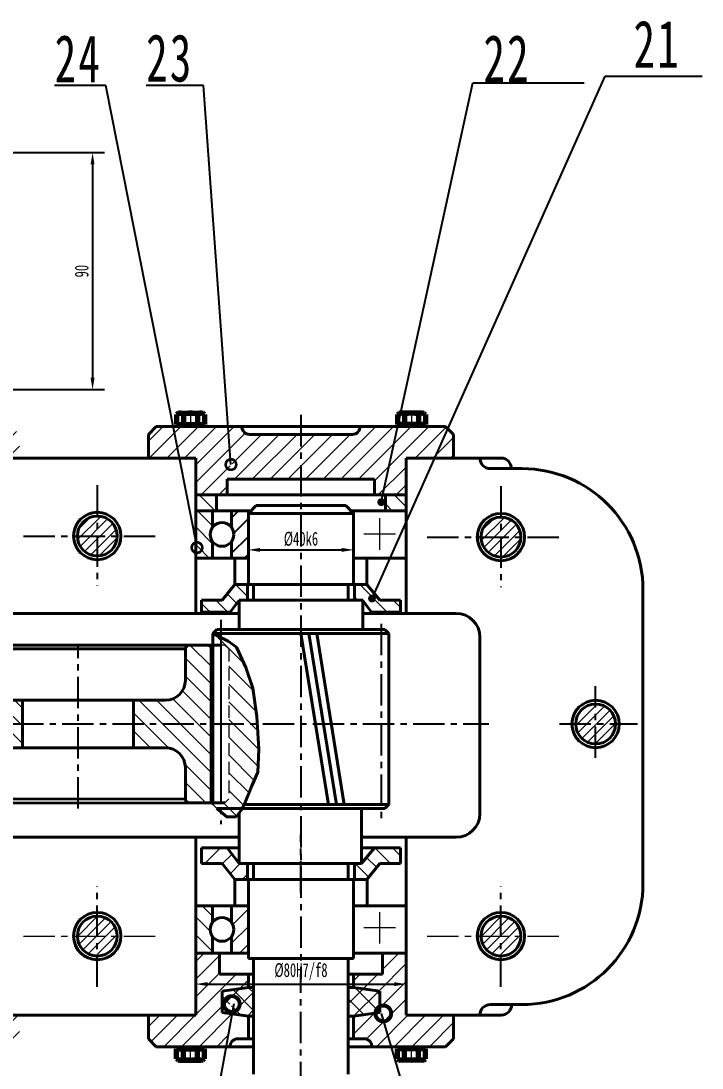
# Model space of a CAD drawing. Header units: millimetres. Extents: x -655 to 1299, y -1331 to -491.
# Drawn here: x 455.2 to 627.8, y -1184.3 to -919.2 of the extents above; entities that cross this region are included whole.
import ezdxf

# ---------------------------------------------------------------- set-up
doc = ezdxf.new("R2010")
doc.units = ezdxf.units.MM
doc.header["$LTSCALE"] = 0.125
doc.header["$PDSIZE"] = -5
for name, pattern in [('CENTER', [50.8, 31.75, -6.35, 6.35, -6.35]), ('CENTERX2', [101.599999, 63.5, -12.7, 12.7, -12.7]), ('DASHEDX2', [38.099999, 25.4, -12.7])]:
    doc.linetypes.add(name, pattern=pattern)
doc.layers.get('0').update_dxf_attribs({"lineweight": 18})
doc.layers.get('Defpoints').update_dxf_attribs({"lineweight": 18})
for name, color, linetype, lineweight in [('10', 7, 'Continuous', 18), ('剖面线层', 4, 'Continuous', 18), ('尺寸线层', 3, 'Continuous', 18), ('粗实线', 7, 'Continuous', 40), ('粗实线层', 7, 'Continuous', 40), ('细实线', 4, 'Continuous', 5), ('细实线层', 7, 'Continuous', 18)]:
    doc.layers.add(name, color=color, linetype=linetype, lineweight=lineweight)
doc.layers.add('标注线', color=3, linetype='Continuous')
doc.layers.add('点划线', color=3, linetype='CENTERX2')
doc.styles.add('标准', font='SimSun.ttf', dxfattribs={"width": 0.667})
doc.dimstyles.new('ISO-25', dxfattribs={"dimtxt": 3.5, "dimasz": 4, "dimexe": 1.25, "dimexo": 0, "dimtad": 1, "dimtoh": 1, "dimdsep": 46, "dimtxsty": '标准', "dimcen": 2.5, "dimdle": 8, "dimadec": 0, "dimazin": 0, "dimtfac": 1, "dimtmove": 0, "dimatfit": 3, "dimfxl": 1, "dimarcsym": 0})

# ---------------------------------------------------------------- blocks, each defined once
blk = doc.blocks.new('*X5')
at = {"layer": '标注线'}
h = blk.add_hatch(color=0, dxfattribs=at)
edge = h.paths.add_edge_path(flags=0)
edge.add_arc((318.82, -779.29), 0.5, 0, 360)
at = {"layer": '标注线', "color": 0}
for p, q in [((318.82, -779.29), (348.35, -713.15)), ((348.35, -713.15), (350.64, -713.15)), ((350.64, -713.15), (360.64, -713.15)), ((360.64, -713.15), (360.64, -713.15))]:
    blk.add_line(p, q, dxfattribs=at)
blk = doc.blocks.new('*X6')
at = {"layer": '标注线'}
h = blk.add_hatch(color=0, dxfattribs=at)
edge = h.paths.add_edge_path(flags=0)
edge.add_arc((315.91, -766.21), 0.5, 0, 360)
at = {"layer": '标注线', "color": 0}
for p, q in [((315.91, -766.21), (327.52, -713.15)), ((327.52, -713.15), (329.88, -713.15)), ((329.88, -713.15), (341.6, -713.15)), ((341.6, -713.15), (341.6, -713.15))]:
    blk.add_line(p, q, dxfattribs=at)
blk = doc.blocks.new('_DotSmall')
at = {"layer": '标注线', "color": 0, "const_width": 0.5}
blk.add_lwpolyline([(-0.0625, 0, 1), (0.0625, 0, 1)], format="xyb", close=True, dxfattribs=at)
blk = doc.blocks.new('*D10')
at = {"layer": '10', "color": 7, "linetype": 'Continuous', "lineweight": -2, "transparency": 16777216}
for p, q in [((512.84, -1053.15), (512.84, -1050.15)), ((539.51, -1053.15), (539.51, -1050.15)), ((515.84, -1053.15), (536.51, -1053.15))]:
    blk.add_line(p, q, dxfattribs=at)
at = {"layer": '10', "color": 7, "lineweight": -3, "transparency": 16777216}
for points in [[(515.84, -1052.65), (515.84, -1053.65), (512.84, -1053.15)], [(536.51, -1052.65), (536.51, -1053.65), (539.51, -1053.15)]]:
    blk.add_solid(points, dxfattribs=at)
at = {"layer": 'Defpoints', "color": 0, "lineweight": -3, "transparency": 16777216}
for p in [(512.84, -1053.15), (539.51, -1053.15), (539.51, -1053.15)]:
    blk.add_point(p, dxfattribs=at)
at = {"layer": '10', "color": 7, "lineweight": -3, "transparency": 16777216, "insert": (526.18, -1050.4), "char_height": 3.5, "attachment_point": 5, "style": '标准'}
blk.add_mtext('\\A1;%%C40k6', dxfattribs=at)
blk = doc.blocks.new('*D13')
at = {"layer": '10', "color": 7, "linetype": 'Continuous', "lineweight": -2, "transparency": 16777216}
for p, q in [((499.51, -1163.07), (499.51, -1166.08)), ((502.51, -1163.08), (549.84, -1163.09)), ((552.84, -1163.08), (552.84, -1166.09))]:
    blk.add_line(p, q, dxfattribs=at)
at = {"layer": '10', "color": 7, "lineweight": -3, "transparency": 16777216}
for points in [[(502.51, -1162.58), (502.51, -1163.58), (499.51, -1163.08)], [(549.84, -1162.59), (549.84, -1163.59), (552.84, -1163.09)]]:
    blk.add_solid(points, dxfattribs=at)
at = {"layer": 'Defpoints', "color": 0, "lineweight": -3, "transparency": 16777216}
for p in [(499.51, -1163.07), (552.84, -1163.08), (552.84, -1163.09)]:
    blk.add_point(p, dxfattribs=at)
at = {"layer": '10', "color": 7, "lineweight": -3, "transparency": 16777216, "insert": (526.18, -1159.95), "char_height": 3.5, "attachment_point": 5, "rotation": 359.9892, "style": '标准'}
blk.add_mtext('\\A1;%%C80H7/f8', dxfattribs=at)
blk = doc.blocks.new('*D19')
at = {"layer": 'Defpoints', "color": 0, "lineweight": -3, "transparency": 16777216}
for p in [(422.84, -952.57), (422.84, -1012.57), (473.37, -1012.57)]:
    blk.add_point(p, dxfattribs=at)
at = {"layer": '粗实线', "color": 7, "linetype": 'Continuous', "lineweight": -2, "transparency": 16777216}
for p, q in [((422.84, -952.57), (476.37, -952.57)), ((473.37, -955.57), (473.37, -1009.57)), ((422.84, -1012.57), (476.37, -1012.57))]:
    blk.add_line(p, q, dxfattribs=at)
at = {"layer": '粗实线', "color": 7, "lineweight": -3, "transparency": 16777216}
for points in [[(472.87, -955.57), (473.87, -955.57), (473.37, -952.57)], [(472.87, -1009.57), (473.87, -1009.57), (473.37, -1012.57)]]:
    blk.add_solid(points, dxfattribs=at)
at = {"layer": '粗实线', "color": 7, "lineweight": -3, "transparency": 16777216, "insert": (470.62, -982.57), "char_height": 3.5, "attachment_point": 5, "rotation": 90, "style": '标准'}
blk.add_mtext('\\A1;90', dxfattribs=at)

msp = doc.modelspace()

# ---------------------------------------------------------------- hatches: boundary and pattern name
at = {"layer": '剖面线层'}
h = msp.add_hatch(dxfattribs=at)
h.set_pattern_fill('ANSI31', color=4, angle=90)
h.paths.add_polyline_path([(546.1778, -1132.577), (551.3661, -1132.577), (551.3661, -1128.577), (544.8445, -1128.577), (541.5251, -1132.5719), (539.7112, -1132.5719), (539.7112, -1136.5719), (542.9142, -1136.5719)])
h.paths.add_polyline_path([(506.1778, -1065.9053), (500.9895, -1065.9053), (500.9895, -1068.9053), (508.27, -1068.9053), (510.5556, -1065.8935), (512.6445, -1065.8951), (512.6445, -1061.9053), (509.4455, -1061.9053)])
h.paths.add_polyline_path([(544.0856, -1068.9053), (551.3661, -1068.9053), (551.3661, -1065.9053), (546.1778, -1065.9053), (542.9101, -1061.9053), (539.7112, -1061.9053), (539.7112, -1065.9053), (541.8445, -1065.9053), (541.8445, -1065.952)])
h.paths.add_polyline_path([(504.7929, -1043.2386), (504.7929, -1039.2386), (501.5112, -1039.2386), (499.5112, -1039.2386), (499.5112, -1043.2386)])
h.paths.add_polyline_path([(550.8445, -1043.2386), (552.8445, -1043.2386), (552.8445, -1039.2386), (550.8445, -1039.2386), (547.5628, -1039.2386), (547.5628, -1043.2386)])
h = msp.add_hatch(dxfattribs=at)
h.set_pattern_fill('ANSI31', color=4, angle=90)
h.paths.add_polyline_path([(442.8445, -1045.9053), (438.8898, -1045.9053), (440.1298, -1054.4171, -1), (440.2259, -1055.0768, -1), (440.1298, -1054.4171), (438.8898, -1045.9053), (438.0445, -1045.9053), (438.0445, -1050.6782, -0.17415771), (438.8445, -1052.9053, -0.17415771), (438.0445, -1055.1324), (438.0445, -1059.9053), (442.8445, -1059.9053)])
h.paths.add_polyline_path([(442.8437, -1143.5719), (438.0437, -1143.5719), (438.0437, -1148.3448, -0.17415771), (438.8437, -1150.5719, -0.17415771), (438.0437, -1152.799), (438.0437, -1157.5719), (442.8437, -1157.5719)])
h.paths.add_polyline_path([(503.7929, -1143.2386), (499.5112, -1143.2386), (499.5112, -1155.2386), (503.7929, -1155.2386), (503.7929, -1151.0585, -0.16441116), (503.1778, -1149.2386, -0.16441116), (503.7929, -1147.4187)])
h.paths.add_polyline_path([(503.1778, -1049.2386, -0.16441116), (503.7929, -1047.4187), (503.7929, -1043.2386), (499.5112, -1043.2386), (499.5112, -1050.9137), (499.7737, -1052.2449, -1), (499.9027, -1052.899, -0.41421356), (499.5112, -1052.6364), (499.5112, -1055.2386), (503.7929, -1055.2386), (503.7929, -1051.0585, -0.16441116)])
h = msp.add_hatch(dxfattribs=at)
h.set_pattern_fill('ANSI31', color=4, angle=90)
h.paths.add_polyline_path([(511.9917, -1117.2646), (513.7308, -1112.9216), (515.2526, -1109.4473), (515.47, -1103.5843), (515.135, -1097.228), (507.8878, -1097.228), (507.8878, -1116.2174), (506.8876, -1117.2177), (505.8878, -1117.2179), (505.8878, -1117.2386), (505.8878, -1118.629), (511.3068, -1118.6327)])
h.paths.add_polyline_path([(511.1221, -1119.0018), (511.3068, -1118.6327), (505.8878, -1118.629), (505.8878, -1119.4786), (507.3738, -1120.743), (509.8588, -1120.743), (510.2525, -1120.0875)])
h.paths.add_polyline_path([(505.8878, -1117.2179), (503.8878, -1117.2185), (503.8878, -1117.6277), (504.8885, -1118.6283), (505.8878, -1118.629)])
h.paths.add_polyline_path([(513.9482, -1088.1667), (512.2091, -1082.9552), (509.8097, -1077.7625), (507.7729, -1076.2889), (505.8878, -1075.3285), (505.8878, -1077.2386), (505.8878, -1077.2386), (506.8878, -1077.2386), (507.8878, -1078.2386), (507.8878, -1097.228), (515.135, -1097.228), (515.0352, -1095.3326)])
h.paths.add_polyline_path([(505.8878, -1075.3285), (503.8878, -1074.3096), (503.8878, -1077.2386), (505.8878, -1077.2386)])
h = msp.add_hatch(dxfattribs=at)
h.set_pattern_fill('ANSI31', color=4, angle=90)
h.paths.add_polyline_path([(322.1348, -1108.2277), (322.1348, -1116.2201, -0.41429288), (321.1345, -1117.2201), (315.6345, -1117.2186), (315.6345, -1077.2386), (321.1345, -1077.2386, -0.41421356), (322.1345, -1078.2386), (322.1345, -1086.228, 0.41421356), (327.1345, -1091.228), (335.2337, -1091.228), (335.2337, -1103.2278), (327.1348, -1103.2277, 0.41421531)])
h.paths.add_polyline_path([(387.1564, -1077.2386), (378.5112, -1077.2386, 0.41421356), (377.5112, -1078.2386), (377.5112, -1086.228, -0.41421356), (372.5112, -1091.228), (363.422, -1091.228), (363.422, -1103.2279), (372.5112, -1103.228, -0.41421181), (377.5112, -1108.228), (377.5112, -1116.2358, 0.41408378), (378.5107, -1117.2358), (384.8445, -1117.2386), (387.1772, -1117.2386), (387.1778, -1117.238)])
h.paths.add_polyline_path([(455.6003, -1091.228), (446.5112, -1091.228, -0.41421356), (441.5112, -1086.228), (441.5112, -1078.2386, 0.41421356), (440.5112, -1077.2386), (431.8659, -1077.2386), (428.224, -1080.5719), (429.5112, -1080.5719), (429.5112, -1117.2386), (434.1778, -1117.2386), (440.5116, -1117.2358, 0.41408378), (441.5112, -1116.2358), (441.5112, -1108.228, -0.41421181), (446.5111, -1103.228), (455.6003, -1103.2279)])
h.paths.add_polyline_path([(503.3878, -1077.2386), (497.8878, -1077.2386, 0.41421356), (496.8878, -1078.2386), (496.8878, -1086.228, -0.41421356), (491.8878, -1091.228), (483.7887, -1091.228), (483.7887, -1103.2278), (491.8875, -1103.2277, -0.41421531), (496.8876, -1108.2277), (496.8876, -1116.2201, 0.41429288), (497.8878, -1117.2201), (503.3878, -1117.2186)])
h = msp.add_hatch(dxfattribs=at)
h.set_pattern_fill('ANSI31', color=4)
h.paths.add_polyline_path([(507.5112, -1128.577), (500.9895, -1128.577), (500.9895, -1132.577), (506.1778, -1132.577), (509.4455, -1136.577), (512.6445, -1136.576), (512.6445, -1132.5719), (510.5428, -1132.5719)])
h = msp.add_hatch(dxfattribs=at)
h.set_pattern_fill('ANSI37', color=4, angle=90)
h.paths.add_polyline_path([(514.1778, -1163.9053), (512.8445, -1163.9053), (510.6337, -1164.2369), (511.7449, -1171.0737), (512.8445, -1171.2386), (514.1778, -1171.2386)])
h.paths.add_polyline_path([(510.6337, -1164.2369), (506.1778, -1164.9053), (506.1778, -1170.2386), (509.5863, -1170.7499), (509.1474, -1168.049, -0.41421356), (508.7341, -1168.6227, -1), (508.5736, -1167.6357, -0.41421356), (509.1474, -1168.049), (509.5863, -1170.7499), (511.7449, -1171.0737)])
h.paths.add_polyline_path([(546.1778, -1164.9053), (539.5112, -1163.9053), (538.1778, -1163.9053), (538.1778, -1171.2386), (539.5112, -1171.2386), (546.1778, -1170.2386)])
at = {"layer": '粗实线', "lineweight": -3}
h = msp.add_hatch(dxfattribs=at)
h.set_pattern_fill('ANSI31', color=4)
h.paths.add_polyline_path([(512.8445, -1043.9053), (512.8445, -1043.2386), (508.5945, -1043.2386), (508.5945, -1047.461, -0.15988814), (509.1778, -1049.2386, -0.15988814), (508.5945, -1051.0162), (508.5945, -1055.2386), (512.8445, -1055.2386)])
at = {"layer": '细实线'}
h = msp.add_hatch(dxfattribs=at)
h.set_pattern_fill('ANSI31', color=4)
edge = h.paths.add_edge_path()
edge.add_arc((404.6661, -1167.4341), 0.5, 79.943989, 259.943989, ccw=False)
edge.add_arc((404.6661, -1167.4341), 0.5, -100.056011, 79.943989, ccw=False)
edge.add_line((404.5788, -1167.9264), (402.983, -1176.9253))
edge.add_line((402.983, -1176.9253), (409.5112, -1176.9253))
edge.add_line((409.5112, -1176.9253), (409.5112, -1165.6037))
edge.add_line((409.5112, -1165.6037), (409.4995, -1165.592))
edge.add_line((409.4995, -1165.592), (384.1778, -1165.592))
edge.add_line((384.1778, -1165.592), (384.1778, -1161.592))
edge.add_line((384.1778, -1161.592), (378.9288, -1161.592))
edge.add_line((378.9288, -1161.592), (377.4776, -1161.592))
edge.add_line((377.4776, -1161.592), (376.1771, -1166.1623))
edge.add_line((376.1771, -1166.1623), (376.1771, -1170.9253))
edge.add_line((376.1771, -1170.9253), (374.8217, -1170.9253))
edge.add_line((374.8217, -1170.9253), (372.5452, -1178.9253))
edge.add_line((372.5452, -1178.9253), (389.5112, -1178.9253))
edge.add_arc((391.5112, -1178.9253), 2, 90, 180, ccw=False)
edge.add_line((391.5112, -1176.9253), (402.983, -1176.9253))
edge.add_line((402.983, -1176.9253), (404.5788, -1167.9264))
h.paths.add_polyline_path([(374.8217, -1170.9253), (364.1768, -1170.9253), (364.1768, -1176.9253), (366.1768, -1178.9253), (372.5452, -1178.9253)])
edge = h.paths.add_edge_path()
edge.add_line((454.8435, -1170.9253), (442.8437, -1170.9253))
edge.add_line((442.8437, -1170.9253), (442.8437, -1161.592))
edge.add_line((442.8437, -1161.592), (434.8445, -1161.592))
edge.add_line((434.8445, -1161.592), (434.8445, -1165.592))
edge.add_line((434.8445, -1165.592), (409.5112, -1165.592))
edge.add_line((409.5112, -1165.592), (409.5112, -1176.9253))
edge.add_line((409.5112, -1176.9253), (427.5112, -1176.9253))
edge.add_arc((427.5112, -1178.9253), 2, 0, 90, ccw=False)
edge.add_line((429.5112, -1178.9253), (452.8435, -1178.9253))
edge.add_line((452.8435, -1178.9253), (454.8435, -1176.9253))
edge.add_line((454.8435, -1176.9253), (454.8435, -1170.9253))
h.paths.add_polyline_path([(508.6814, -1170.6141), (506.1778, -1170.2386), (506.1778, -1164.9053), (512.8445, -1163.9053), (512.8445, -1160.5719), (505.5112, -1160.5719), (505.5112, -1155.2386), (499.5112, -1155.2386), (499.5112, -1163.0765), (499.5112, -1170.9253), (487.5112, -1170.9253), (487.5112, -1176.9253), (489.5112, -1178.9253), (507.1716, -1178.9253)])
edge = h.paths.add_edge_path()
edge.add_arc((547.0357, -1170.5062), 0.5, 106.507679, 196.507679, ccw=False)
edge.add_arc((547.0357, -1170.5062), 0.5, -73.492321, 106.507679, ccw=False)
edge.add_arc((547.0357, -1170.5062), 0.5, 196.507679, 286.507679, ccw=False)
edge.add_line((546.5563, -1170.6482), (549.0093, -1178.9253))
edge.add_line((549.0093, -1178.9253), (562.8445, -1178.9253))
edge.add_line((562.8445, -1178.9253), (564.8445, -1176.9253))
edge.add_line((564.8445, -1176.9253), (564.8445, -1170.9253))
edge.add_line((564.8445, -1170.9253), (552.8445, -1170.9253))
edge.add_line((552.8445, -1170.9253), (552.8445, -1163.0719))
edge.add_line((552.8445, -1163.0719), (552.8445, -1155.2386))
edge.add_line((552.8445, -1155.2386), (546.8445, -1155.2386))
edge.add_line((546.8445, -1155.2386), (546.8445, -1160.5719))
edge.add_line((546.8445, -1160.5719), (539.5112, -1160.5719))
edge.add_line((539.5112, -1160.5719), (539.5112, -1163.9053))
edge.add_line((539.5112, -1163.9053), (546.1778, -1164.9053))
edge.add_line((546.1778, -1164.9053), (546.1778, -1170.2386))
edge.add_line((546.1778, -1170.2386), (539.5112, -1171.2386))
edge.add_line((539.5112, -1171.2386), (539.5112, -1176.9533))
edge.add_line((539.5112, -1176.9533), (542.5112, -1176.9533))
edge.add_arc((542.1778, -1178.9253), 2, 0, 80.405932, ccw=False)
edge.add_line((544.1778, -1178.9253), (549.0093, -1178.9253))
edge.add_line((549.0093, -1178.9253), (546.5563, -1170.6482))
edge = h.paths.add_edge_path()
edge.add_line((391.1112, -1033.2386), (382.5779, -1032.4386))
edge.add_line((382.5779, -1032.4386), (382.5779, -1028.1719))
edge.add_line((382.5779, -1028.1719), (385.7961, -1027.8702))
edge.add_line((385.7961, -1027.8702), (383.3031, -1021.9053))
edge.add_line((383.3031, -1021.9053), (368.2297, -1021.9053))
edge.add_line((368.2297, -1021.9053), (372.716, -1029.9053))
edge.add_line((372.716, -1029.9053), (376.1779, -1029.9053))
edge.add_line((376.1779, -1029.9053), (376.1779, -1032.18))
edge.add_line((376.1779, -1032.18), (376.1779, -1045.9053))
edge.add_line((376.1779, -1045.9053), (380.9779, -1045.9053))
edge.add_line((380.9779, -1045.9053), (380.9779, -1043.9053))
edge.add_arc((383.6445, -1043.9053), 2.6667, 90, 180, ccw=False)
edge.add_line((383.6445, -1041.2386), (391.1112, -1041.2386))
edge.add_line((391.1112, -1041.2386), (391.1112, -1033.2386))
edge = h.paths.add_edge_path()
edge.add_line((436.4445, -1029.1194), (436.4445, -1032.4386))
edge.add_line((436.4445, -1032.4386), (427.9111, -1033.2386))
edge.add_line((427.9111, -1033.2386), (427.9111, -1041.2386))
edge.add_line((427.9111, -1041.2386), (435.3778, -1041.2386))
edge.add_arc((435.3778, -1043.9053), 2.6667, 0, 90, ccw=False)
edge.add_line((438.0445, -1043.9053), (438.0445, -1045.9053))
edge.add_line((438.0445, -1045.9053), (438.8898, -1045.9053))
edge.add_line((438.8898, -1045.9053), (436.4445, -1029.1194))
h.paths.add_polyline_path([(435.3935, -1021.9053), (436.3045, -1028.1588), (436.4445, -1028.1719), (436.4445, -1029.1194), (438.8898, -1045.9053), (442.8445, -1045.9053), (442.8445, -1041.5133), (442.8445, -1032.18), (442.8445, -1029.9053), (454.8445, -1029.9053), (454.8445, -1023.9053), (452.8445, -1021.9053)])
edge = h.paths.add_edge_path()
edge.add_line((435.3935, -1021.9053), (432.5112, -1021.9053))
edge.add_arc((430.5112, -1021.9053), 2, -90, 0, ccw=False)
edge.add_line((430.5112, -1023.9053), (427.9111, -1023.9053))
edge.add_line((427.9111, -1023.9053), (427.9111, -1027.3719))
edge.add_line((427.9111, -1027.3719), (436.3045, -1028.1588))
edge.add_line((436.3045, -1028.1588), (435.3935, -1021.9053))
h.paths.add_polyline_path([(368.2297, -1021.9053), (366.1778, -1021.9053), (364.1778, -1023.9053), (364.1778, -1029.9053), (368.1778, -1029.9053), (372.716, -1029.9053)])
edge = h.paths.add_edge_path(flags=17)
edge.add_line((391.1112, -1023.9053), (388.5112, -1023.9053))
edge.add_arc((388.5112, -1021.9053), 2, 180, 270, ccw=False)
edge.add_line((386.5112, -1021.9053), (383.3031, -1021.9053))
edge.add_line((383.3031, -1021.9053), (385.7961, -1027.8702))
edge.add_line((385.7961, -1027.8702), (391.1112, -1027.3719))
edge.add_line((391.1112, -1027.3719), (391.1112, -1023.9053))
edge = h.paths.add_edge_path()
edge.add_line((507.7468, -1021.9053), (493.7902, -1021.9053))
edge.add_line((493.7902, -1021.9053), (495.3787, -1029.9599))
edge.add_line((495.3787, -1029.9599), (499.5112, -1029.965))
edge.add_line((499.5112, -1029.965), (499.5112, -1039.2386))
edge.add_line((499.5112, -1039.2386), (501.5112, -1039.2386))
edge.add_line((501.5112, -1039.2386), (507.5112, -1039.2386))
edge.add_line((507.5112, -1039.2386), (507.5112, -1035.2386))
edge.add_line((507.5112, -1035.2386), (526.1778, -1035.2386))
edge.add_line((526.1778, -1035.2386), (526.1778, -1023.9053))
edge.add_line((526.1778, -1023.9053), (513.1778, -1023.9053))
edge.add_arc((513.1778, -1021.9053), 2, 180, 270, ccw=False)
edge.add_line((511.1778, -1021.9053), (507.7468, -1021.9053))
edge.add_line((507.7468, -1021.9053), (508.4189, -1031.2119))
edge.add_arc((508.4429, -1031.5444), 0.3333, -85.869512, 94.130488, ccw=False)
edge.add_arc((508.4429, -1031.5444), 0.3333, 94.130488, 274.130488, ccw=False)
edge.add_line((508.4189, -1031.2119), (507.7468, -1021.9053))
edge = h.paths.add_edge_path()
edge.add_line((564.8445, -1023.9053), (562.8445, -1021.9053))
edge.add_line((562.8445, -1021.9053), (541.1778, -1021.9053))
edge.add_arc((539.1778, -1021.9053), 2, -90, 0, ccw=False)
edge.add_line((539.1778, -1023.9053), (526.1778, -1023.9053))
edge.add_line((526.1778, -1023.9053), (526.1778, -1035.2386))
edge.add_line((526.1778, -1035.2386), (544.8445, -1035.2386))
edge.add_line((544.8445, -1035.2386), (544.8445, -1039.2386))
edge.add_line((544.8445, -1039.2386), (550.8445, -1039.2386))
edge.add_line((550.8445, -1039.2386), (552.8445, -1039.2386))
edge.add_line((552.8445, -1039.2386), (552.8445, -1029.9053))
edge.add_line((552.8445, -1029.9053), (564.8445, -1029.9053))
edge.add_line((564.8445, -1029.9053), (564.8445, -1023.9053))
h.paths.add_polyline_path([(493.7902, -1021.9053), (489.5112, -1021.9053), (487.5112, -1023.9053), (487.5112, -1029.9503), (495.3787, -1029.9599)])
h = msp.add_hatch(dxfattribs=at)
h.set_pattern_fill('ANSI31', color=256, scale=0.533333, style=0)
h.set_pattern_definition([(45, (-189.6818, 490.9683), (-1.1973675, 1.1973675), [])])
edge = h.paths.add_edge_path(flags=0)
edge.add_line((479.6123, -1049.6321), (474.5651, -1049.6321))
edge.add_line((474.5651, -1049.6321), (474.5651, -1054.6793))
edge.add_arc((474.5651, -1049.6321), 5.0472, 270, 360)
edge = h.paths.add_edge_path(flags=0)
edge.add_arc((474.5651, -1049.6321), 5.0472, 0, 90)
edge.add_line((474.5651, -1044.5849), (474.5651, -1049.6321))
edge.add_line((474.5651, -1049.6321), (479.6123, -1049.6321))
edge = h.paths.add_edge_path(flags=0)
edge.add_line((469.5179, -1049.6321), (474.5651, -1049.6321))
edge.add_line((474.5651, -1049.6321), (474.5651, -1044.5849))
edge.add_arc((474.5651, -1049.6321), 5.0472, 90, 180)
edge = h.paths.add_edge_path(flags=0)
edge.add_line((474.5651, -1054.6793), (474.5651, -1049.6321))
edge.add_line((474.5651, -1049.6321), (469.5179, -1049.6321))
edge.add_arc((474.5651, -1049.6321), 5.0472, 180, 270)
h = msp.add_hatch(dxfattribs=at)
h.set_pattern_fill('ANSI31', color=256, scale=0.533333, style=0)
h.set_pattern_definition([(45, (-87.4024, 490.6951), (-1.1973675, 1.1973675), [])])
edge = h.paths.add_edge_path(flags=0)
edge.add_line((581.8917, -1049.9053), (576.8445, -1049.9053))
edge.add_line((576.8445, -1049.9053), (576.8445, -1054.9525))
edge.add_arc((576.8445, -1049.9053), 5.0472, 270, 360)
edge = h.paths.add_edge_path(flags=0)
edge.add_arc((576.8445, -1049.9053), 5.0472, 0, 90)
edge.add_line((576.8445, -1044.8581), (576.8445, -1049.9053))
edge.add_line((576.8445, -1049.9053), (581.8917, -1049.9053))
edge = h.paths.add_edge_path(flags=0)
edge.add_line((571.7973, -1049.9053), (576.8445, -1049.9053))
edge.add_line((576.8445, -1049.9053), (576.8445, -1044.8581))
edge.add_arc((576.8445, -1049.9053), 5.0472, 90, 180)
edge = h.paths.add_edge_path(flags=0)
edge.add_line((576.8445, -1054.9525), (576.8445, -1049.9053))
edge.add_line((576.8445, -1049.9053), (571.7973, -1049.9053))
edge.add_arc((576.8445, -1049.9053), 5.0472, 180, 270)
h = msp.add_hatch(dxfattribs=at)
h.set_pattern_fill('ANSI31', color=256, scale=0.533333, style=0)
h.set_pattern_definition([(45, (147.2642, 542.039), (-1.1973675, 1.1973675), [])])
edge = h.paths.add_edge_path(flags=0)
edge.add_line((605.8917, -1097.228), (600.8445, -1097.228))
edge.add_line((600.8445, -1097.228), (600.8445, -1102.2752))
edge.add_arc((600.8445, -1097.228), 5.0472, 270, 360)
edge = h.paths.add_edge_path(flags=0)
edge.add_line((600.8445, -1092.1808), (600.8445, -1097.228))
edge.add_line((600.8445, -1097.228), (605.8917, -1097.228))
edge.add_arc((600.8445, -1097.228), 5.0472, 360, 450)
edge = h.paths.add_edge_path(flags=0)
edge.add_arc((600.8445, -1097.228), 5.0472, 90, 180)
edge.add_line((595.7973, -1097.228), (600.8445, -1097.228))
edge.add_line((600.8445, -1097.228), (600.8445, -1092.1808))
edge = h.paths.add_edge_path(flags=0)
edge.add_line((600.8445, -1097.228), (595.7973, -1097.228))
edge.add_arc((600.8445, -1097.228), 5.0472, 180, 270)
edge.add_line((600.8445, -1102.2752), (600.8445, -1097.228))
h = msp.add_hatch(dxfattribs=at)
h.set_pattern_fill('ANSI31', color=4)
h.paths.add_polyline_path([(512.8445, -1143.2386), (508.5945, -1143.2386), (508.5945, -1147.461, -0.15988814), (509.1778, -1149.2386, -0.15988814), (508.5945, -1151.0162), (508.5945, -1155.2386), (512.8445, -1155.2386)])
h = msp.add_hatch(dxfattribs=at)
h.set_pattern_fill('ANSI31', color=256, scale=0.533333, style=0)
h.set_pattern_definition([(45, (20.85, 488.501), (-1.1973675, 1.1973675), [])])
edge = h.paths.add_edge_path(flags=0)
edge.add_line((479.4775, -1150.766), (474.4303, -1150.766))
edge.add_line((474.4303, -1150.766), (474.4303, -1155.8132))
edge.add_arc((474.4303, -1150.766), 5.0472, 270, 360)
edge = h.paths.add_edge_path(flags=0)
edge.add_line((474.4303, -1145.7188), (474.4303, -1150.766))
edge.add_line((474.4303, -1150.766), (479.4775, -1150.766))
edge.add_arc((474.4303, -1150.766), 5.0472, 360, 450)
edge = h.paths.add_edge_path(flags=0)
edge.add_arc((474.4303, -1150.766), 5.0472, 90, 180)
edge.add_line((469.3831, -1150.766), (474.4303, -1150.766))
edge.add_line((474.4303, -1150.766), (474.4303, -1145.7188))
edge = h.paths.add_edge_path(flags=0)
edge.add_line((474.4303, -1150.766), (469.3831, -1150.766))
edge.add_arc((474.4303, -1150.766), 5.0472, 180, 270)
edge.add_line((474.4303, -1155.8132), (474.4303, -1150.766))
h = msp.add_hatch(dxfattribs=at)
h.set_pattern_fill('ANSI31', color=256, scale=0.533333, style=0)
h.set_pattern_definition([(45, (123.1294, 488.501), (-1.1973675, 1.1973675), [])])
edge = h.paths.add_edge_path(flags=0)
edge.add_line((581.7568, -1150.766), (576.7096, -1150.766))
edge.add_line((576.7096, -1150.766), (576.7096, -1155.8132))
edge.add_arc((576.7096, -1150.766), 5.0472, 270, 360)
edge = h.paths.add_edge_path(flags=0)
edge.add_line((576.7096, -1145.7188), (576.7096, -1150.766))
edge.add_line((576.7096, -1150.766), (581.7568, -1150.766))
edge.add_arc((576.7096, -1150.766), 5.0472, 360, 450)
edge = h.paths.add_edge_path(flags=0)
edge.add_arc((576.7096, -1150.766), 5.0472, 90, 180)
edge.add_line((571.6625, -1150.766), (576.7096, -1150.766))
edge.add_line((576.7096, -1150.766), (576.7096, -1145.7188))
edge = h.paths.add_edge_path(flags=0)
edge.add_line((576.7096, -1150.766), (571.6625, -1150.766))
edge.add_arc((576.7096, -1150.766), 5.0472, 180, 270)
edge.add_line((576.7096, -1155.8132), (576.7096, -1150.766))

# ---------------------------------------------------------------- linework, layer by layer
at = {"color": 7, "lineweight": 70}
for p, q in [((495.0642, -1018.6011), (494.6223, -1018.8563)), ((494.6223, -1018.8563), (494.6223, -1021.3719)), ((495.4394, -1018.5275), (500.9164, -1018.5275)), ((499.9556, -1018.8325), (499.9556, -1021.3719)), ((501.7334, -1018.8563), (501.2915, -1018.6011)), ((501.7334, -1018.8563), (501.7334, -1021.3719)), ((550.6223, -1018.8563), (551.0642, -1018.6011)), ((550.6223, -1018.8563), (550.6223, -1021.3719)), ((556.9163, -1018.5275), (551.4393, -1018.5275)), ((552.4001, -1018.8325), (552.4001, -1021.3719)), ((557.2915, -1018.6011), (557.7334, -1018.8563)), ((557.7334, -1018.8563), (557.7334, -1021.3719)), ((494.6223, -1021.3719), (501.7334, -1021.3719)), ((498.1779, -1021.9053), (497.9931, -1021.3719)), ((498.7092, -1021.9053), (498.4858, -1021.3719)), ((557.7334, -1021.3719), (550.6223, -1021.3719)), ((554.1778, -1021.9053), (553.8699, -1021.3719)), ((554.6705, -1021.9053), (554.3626, -1021.3719)), ((494.6223, -1179.4586), (501.7334, -1179.4586)), ((494.6223, -1181.9743), (494.6223, -1179.4586)), ((497.6852, -1178.9253), (497.9931, -1179.4586)), ((498.1778, -1178.9253), (498.4858, -1179.4586)), ((499.9556, -1181.9981), (499.9556, -1179.4586)), ((501.7334, -1181.9743), (501.7334, -1179.4586)), ((557.7334, -1179.4586), (550.6223, -1179.4586)), ((550.6223, -1181.9743), (550.6223, -1179.4586)), ((552.4001, -1181.9981), (552.4001, -1179.4586)), ((553.7657, -1178.9253), (553.9448, -1179.4586)), ((554.1778, -1178.9253), (554.3626, -1179.4586)), ((557.7334, -1181.9743), (557.7334, -1179.4586)), ((495.0642, -1182.2294), (494.6223, -1181.9743)), ((495.4393, -1182.3031), (500.9163, -1182.3031)), ((501.7334, -1181.9743), (501.2915, -1182.2294)), ((550.6223, -1181.9743), (551.0642, -1182.2294)), ((556.9163, -1182.3031), (551.4393, -1182.3031)), ((557.2915, -1182.2294), (557.7334, -1181.9743))]:
    msp.add_line(p, q, dxfattribs=at)
for centre, radius, start, end in [((495.5112, -1019.8856), 1.36, 49.186816, 109.186816), ((500.839, -1019.9608), 1.433, 71.593526, 128.058956), ((551.5167, -1019.9608), 1.433, 51.941044, 108.406474), ((556.8445, -1019.8856), 1.36, 70.813184, 130.813184), ((495.5112, -1180.945), 1.36, 250.813184, 310.813184), ((500.839, -1180.8698), 1.433, 231.941044, 288.406474), ((551.5167, -1180.8698), 1.433, 251.593526, 308.058956), ((556.8445, -1180.945), 1.36, 229.186816, 289.186816)]:
    msp.add_arc(centre, radius, start, end, dxfattribs=at)
at = {"layer": '尺寸线层', "linetype": 'CENTERX2'}
for p, q in [((455.8985, -1150.9253), (490.2061, -1150.9253)), ((558.1778, -1150.9253), (592.4854, -1150.9253))]:
    msp.add_line(p, q, dxfattribs=at)
at = {"layer": '标注线', "color": 7, "true_color": 0xffffff}
msp.add_line((510.5556, -1073.3096), (541.5112, -1073.3096), dxfattribs=at)
at = {"layer": '标注线'}
for points in [[(476.7697, -935.602), (463.771, -935.602)], [(499.8382, -1052.5719), (476.7697, -935.602)], [(501.5144, -935.602), (486.9521, -935.602)], [(508.4429, -1031.5444), (501.5144, -935.602)], [(509.1474, -1168.049), (492.3317, -1260.6175), (511.8453, -1260.6175), (517.2378, -1260.6175)], [(546.5142, -1170.5062), (573.8979, -1262.9063), (581.5285, -1262.9063), (591.6712, -1262.9063)]]:
    msp.add_lwpolyline(points, dxfattribs=at)
at = {"layer": '点划线'}
for p, q in [((526.1778, -1018.9925), (526.1778, -1161.8514)), ((474.5651, -1036.7661), (474.5651, -1062.2894)), ((576.8445, -1037.0393), (576.8445, -1062.5625)), ((455.8985, -1049.6321), (490.2061, -1049.6321)), ((558.1778, -1049.9053), (592.4854, -1049.9053)), ((469.6945, -1118.6277), (469.6945, -1077.2386)), ((600.8445, -1105.7673), (600.8445, -1087.668)), ((300.5888, -1097.228), (573.7987, -1097.228)), ((591.729, -1097.228), (611.4858, -1097.228)), ((526.1778, -1139.86), (526.1778, -1125.2739)), ((474.5651, -1163.7913), (474.5651, -1138.268)), ((576.8445, -1163.7913), (576.8445, -1138.268)), ((526.1778, -1241.5248), (526.1778, -1160.5147))]:
    msp.add_line(p, q, dxfattribs=at)
at = {"layer": '点划线', "linetype": 'CENTERX2'}
for p, q in [((505.8878, -1070.8501), (505.8878, -1122.5758)), ((546.4678, -1071.8802), (546.4678, -1122.5758)), ((505.8878, -1077.2386), (505.8878, -1117.2386)), ((505.8878, -1077.2386), (505.8878, -1117.2386))]:
    msp.add_line(p, q, dxfattribs=at)
at = {"layer": '粗实线', "lineweight": 40}
for p, q in [((489.5112, -1021.9053), (487.5112, -1023.9053)), ((489.5112, -1021.9053), (562.8445, -1021.9053)), ((511.1778, -1021.9053), (511.1778, -1021.9053)), ((548.5112, -1021.9053), (548.5112, -1021.9053)), ((487.5112, -1029.9053), (487.5112, -1023.9053)), ((539.1778, -1023.9053), (513.1778, -1023.9053)), ((526.1778, -1074.3096), (533.1436, -1117.6277)), ((528.1778, -1074.3096), (535.1436, -1117.6277)), ((530.1778, -1074.3096), (537.1436, -1117.6277)), ((487.5112, -1170.9253), (487.5112, -1176.9253)), ((564.8445, -1170.9253), (564.8445, -1176.9253)), ((487.5112, -1176.9253), (489.5112, -1178.9253)), ((509.8445, -1176.9533), (514.1778, -1176.9533)), ((542.5112, -1176.9533), (538.1778, -1176.9533)), ((564.8445, -1176.9253), (562.8445, -1178.9253)), ((489.5112, -1178.9253), (514.1778, -1178.9253)), ((511.1778, -1178.9253), (511.1778, -1178.9253)), ((562.8445, -1178.9253), (538.1778, -1178.9253)), ((541.1778, -1178.9253), (541.1778, -1178.9253)), ((541.1778, -1178.9253), (541.1778, -1178.9253))]:
    msp.add_line(p, q, dxfattribs=at)
at = {"layer": '粗实线'}
for p, q in [((562.8445, -1021.9053), (564.8445, -1023.9053)), ((564.8445, -1029.9053), (564.8445, -1023.9053)), ((450.8445, -1029.9053), (499.5112, -1029.965)), ((571.5112, -1029.9053), (552.8445, -1029.9053)), ((557.5112, -1029.9053), (557.5112, -1029.9053)), ((571.5112, -1029.9053), (571.5112, -1029.9053)), ((571.5112, -1029.9053), (576.8445, -1029.9053)), ((582.1778, -1032.5719), (574.1778, -1032.5719)), ((579.5112, -1032.5719), (579.5112, -1032.5719)), ((526.1778, -1035.2386), (507.5112, -1035.2386)), ((526.1778, -1035.2386), (507.5112, -1035.2386)), ((507.5112, -1035.2386), (507.5112, -1039.2386)), ((526.1778, -1035.2386), (544.8445, -1035.2386)), ((526.1778, -1035.2386), (544.8445, -1035.2386)), ((544.8445, -1035.2386), (544.8445, -1039.2386)), ((499.5112, -1039.2386), (526.1778, -1039.2386)), ((526.1778, -1039.2386), (499.5112, -1039.2386)), ((499.5112, -1039.2386), (501.5112, -1039.2386)), ((501.5112, -1039.2386), (526.1778, -1039.2386)), ((504.7929, -1043.2386), (504.7929, -1039.2386)), ((552.8445, -1039.2386), (526.1778, -1039.2386)), ((526.1778, -1039.2386), (552.8445, -1039.2386)), ((526.1778, -1039.2386), (550.8445, -1039.2386)), ((547.5628, -1043.2386), (547.5628, -1039.2386)), ((552.8445, -1039.2386), (550.8445, -1039.2386)), ((514.8445, -1041.9053), (512.8445, -1043.9053)), ((512.8445, -1043.9053), (512.8445, -1043.2386)), ((512.8445, -1043.9053), (512.8445, -1061.9053)), ((539.5112, -1043.9053), (512.8445, -1043.9053)), ((526.1778, -1041.9053), (514.8445, -1041.9053)), ((526.1778, -1041.9053), (537.5112, -1041.9053)), ((537.5112, -1041.9053), (539.5112, -1043.9053)), ((550.8445, -1043.2386), (538.8445, -1043.2386)), ((539.5112, -1043.9053), (539.5112, -1043.2386)), ((539.5112, -1043.9053), (539.5112, -1061.9053)), ((506.1778, -1065.9053), (509.4455, -1061.9053)), ((526.1778, -1061.9053), (509.4455, -1061.9053)), ((512.6445, -1061.9053), (512.6445, -1065.9053)), ((512.8445, -1061.9053), (514.1778, -1061.9053)), ((514.1778, -1061.9053), (526.1778, -1061.9053)), ((514.1778, -1061.9053), (514.1778, -1065.9053)), ((538.1778, -1061.9053), (526.1778, -1061.9053)), ((526.1778, -1061.9053), (542.9101, -1061.9053)), ((526.1778, -1061.9053), (542.9101, -1061.9053)), ((538.1778, -1061.9053), (538.1778, -1065.9053)), ((539.5112, -1061.9053), (538.1778, -1061.9053)), ((539.7112, -1061.9053), (539.7112, -1065.9053)), ((546.1778, -1065.9053), (542.9101, -1061.9053)), ((612.8445, -1063.2386), (612.8445, -1137.592)), ((500.9895, -1065.9053), (506.1778, -1065.9053)), ((500.9895, -1068.9053), (500.9895, -1065.9053)), ((508.27, -1068.9053), (510.5556, -1065.8935)), ((526.1778, -1065.9053), (510.5556, -1065.8935)), ((514.1778, -1065.9053), (510.5556, -1065.9053)), ((514.1778, -1065.9053), (526.1778, -1065.9053)), ((538.1778, -1065.9053), (526.1778, -1065.9053)), ((526.1778, -1065.9053), (541.8445, -1065.9053)), ((538.1778, -1065.9053), (541.8445, -1065.9053)), ((544.0856, -1068.9053), (541.8001, -1065.8935)), ((551.3661, -1065.9053), (546.1778, -1065.9053)), ((551.3661, -1068.9053), (551.3661, -1065.9053)), ((508.27, -1068.9053), (500.9895, -1068.9053)), ((544.0856, -1068.9053), (551.3661, -1068.9053)), ((504.8878, -1073.3096), (526.1778, -1073.3096)), ((547.4678, -1073.3096), (526.1778, -1073.3096)), ((506.8876, -1117.2177), (496.8881, -1117.2204)), ((504.8885, -1118.6283), (526.1778, -1118.6429)), ((547.4671, -1118.6283), (526.1778, -1118.6429)), ((541.5112, -1118.6324), (541.5112, -1132.5719)), ((500.9895, -1128.577), (500.9895, -1132.577)), ((507.5112, -1128.5719), (507.5112, -1128.5719)), ((507.5112, -1128.577), (510.5556, -1132.5887)), ((551.3661, -1128.577), (551.3661, -1132.577)), ((500.9895, -1132.577), (506.1778, -1132.577)), ((506.1778, -1132.577), (509.4455, -1136.577)), ((526.1778, -1132.5719), (510.5112, -1132.5719)), ((510.5112, -1132.5719), (514.1778, -1132.5719)), ((512.6445, -1136.5719), (512.6445, -1132.5719)), ((514.1778, -1132.5719), (526.1778, -1132.5719)), ((514.1778, -1132.5719), (514.1778, -1136.5719)), ((526.1778, -1132.5719), (541.5112, -1132.5719)), ((538.1778, -1132.5719), (526.1778, -1132.5719)), ((538.1778, -1132.5719), (538.1778, -1136.5719)), ((541.5112, -1132.5719), (538.1778, -1132.5719)), ((539.7112, -1136.5719), (539.7112, -1132.5719)), ((546.1778, -1132.577), (542.9101, -1136.577)), ((551.3661, -1132.577), (546.1778, -1132.577)), ((526.1778, -1136.5719), (509.4455, -1136.577)), ((512.8445, -1136.5719), (512.8445, -1156.5719)), ((514.1778, -1136.5719), (512.8445, -1136.5719)), ((514.1778, -1136.5719), (526.1778, -1136.5719)), ((526.1778, -1136.5719), (542.9142, -1136.5719)), ((538.1778, -1136.5719), (526.1778, -1136.5719)), ((538.1778, -1136.5719), (539.5112, -1136.5719)), ((539.5112, -1136.5719), (539.5112, -1156.5719)), ((512.8445, -1142.3411), (512.8445, -1141.6744)), ((539.5112, -1142.3411), (539.5112, -1141.6744)), ((539.5112, -1142.3411), (539.5112, -1141.6744)), ((550.8445, -1143.2386), (539.5112, -1143.2386)), ((550.8445, -1143.2386), (539.5112, -1143.2386)), ((512.8445, -1156.5719), (514.1778, -1156.5719)), ((514.1778, -1156.5719), (514.1778, -1185.9053)), ((514.1778, -1156.5719), (526.1778, -1156.5719)), ((538.1778, -1156.5719), (526.1778, -1156.5719)), ((538.1778, -1156.5719), (538.1778, -1185.9053)), ((539.5112, -1156.5719), (538.1778, -1156.5719)), ((539.5112, -1156.5719), (538.1778, -1156.5719)), ((512.8445, -1160.5719), (514.1778, -1160.5719)), ((512.8445, -1160.5719), (512.8445, -1163.9053)), ((539.5112, -1160.5719), (538.1778, -1160.5719)), ((539.5112, -1160.5719), (539.5112, -1163.9053)), ((506.1778, -1164.9053), (512.8445, -1163.9053)), ((506.1778, -1170.2386), (506.1778, -1164.9053)), ((512.8445, -1163.9053), (514.1778, -1163.9053)), ((539.5112, -1163.9053), (538.1778, -1163.9053)), ((582.1778, -1168.2586), (574.1778, -1168.2586)), ((442.8437, -1170.9253), (473.5112, -1170.9253)), ((506.1778, -1170.2386), (512.8445, -1171.2386)), ((512.8445, -1171.2386), (514.1778, -1171.2386)), ((512.8445, -1176.9533), (512.8445, -1171.2386)), ((539.5112, -1171.2386), (538.1778, -1171.2386)), ((546.1778, -1170.2386), (539.5112, -1171.2386)), ((539.5112, -1176.9533), (539.5112, -1171.2386)), ((571.5998, -1170.9253), (576.9331, -1170.9253))]:
    msp.add_line(p, q, dxfattribs=at)
at = {"layer": '粗实线', "color": 7, "true_color": 0xffffff}
for p, q in [((512.8445, -1055.2386), (499.5112, -1055.2386)), ((552.8445, -1143.2386), (539.5112, -1143.2386)), ((550.8445, -1143.2386), (552.8445, -1143.2386)), ((552.8445, -1170.9253), (552.8445, -1170.9253)), ((552.8445, -1170.9253), (571.5998, -1170.9253))]:
    msp.add_line(p, q, dxfattribs=at)
at = {"layer": '粗实线', "lineweight": -3}
msp.add_line((528.1778, -1074.3096), (535.1436, -1117.6277), dxfattribs=at)
at = {"layer": '粗实线', "color": 7, "lineweight": 40, "true_color": 0xffffff}
msp.add_line((494.1778, -1170.9253), (494.1778, -1170.9253), dxfattribs=at)
at = {"layer": '粗实线'}
for centre, radius in [((474.5651, -1049.6321), 6), ((576.8445, -1049.9053), 6), ((474.5651, -1049.6321), 5.0472), ((576.8445, -1049.9053), 5.0472), ((600.8445, -1097.228), 6), ((600.8445, -1097.228), 5.0472), ((474.5651, -1150.9253), 6), ((576.8445, -1150.9253), 6), ((474.5651, -1150.9253), 5.0472), ((576.8445, -1150.9253), 5.0472)]:
    msp.add_circle(centre, radius, dxfattribs=at)
at = {"layer": '粗实线', "lineweight": 40}
for centre, start, end in [((513.1778, -1021.9053), 180, 270), ((539.1778, -1021.9053), 270, 0), ((510.1778, -1178.9253), 99.594068, 180), ((542.1778, -1178.9253), 0, 80.405932)]:
    msp.add_arc(centre, 2, start, end, dxfattribs=at)
at = {"layer": '粗实线'}
for centre, radius, start, end in [((574.1778, -1029.9053), 2.6667, 180, 270), ((576.8445, -1032.5719), 2.6667, 0, 90), ((582.1778, -1063.2386), 30.6667, 0, 90), ((582.1778, -1137.592), 30.6667, 270, 0), ((574.1778, -1170.9253), 2.6667, 90, 180), ((576.9331, -1168.2586), 2.6667, 270, 0)]:
    msp.add_arc(centre, radius, start, end, dxfattribs=at)
at = {"layer": '粗实线', "color": 7, "true_color": 0xffffff}
msp.add_arc((497.8878, -1078.2386), 1, 90, 180, dxfattribs=at)
at = {"layer": '粗实线层', "color": 7, "true_color": 0xffffff}
for p, q in [((499.5112, -1043.2386), (499.5112, -1029.965)), ((552.8445, -1043.2386), (552.8445, -1029.9053)), ((499.5112, -1055.2386), (499.5112, -1043.2386)), ((499.5112, -1043.2386), (512.8445, -1043.2386)), ((503.7929, -1047.4187), (503.7929, -1043.2386)), ((508.5945, -1043.2386), (508.5945, -1047.461)), ((550.8445, -1043.2386), (552.8445, -1043.2386)), ((552.8445, -1055.2386), (552.8445, -1043.2386)), ((503.7929, -1055.2386), (503.7929, -1051.0585)), ((508.5945, -1051.0162), (508.5945, -1055.2386)), ((499.5112, -1055.2386), (499.5112, -1069.2386)), ((509.4455, -1061.9053), (509.4455, -1055.2386)), ((539.5112, -1055.2386), (552.8445, -1055.2386)), ((542.9101, -1061.9053), (542.9101, -1055.2386)), ((552.8445, -1055.2386), (552.8445, -1069.2386)), ((510.5556, -1073.3096), (510.5556, -1065.9053)), ((541.8445, -1065.9053), (541.8445, -1073.3096)), ((430.8445, -1069.2386), (500.9895, -1069.2386)), ((500.9895, -1069.2386), (510.5556, -1069.2386)), ((541.8445, -1069.2386), (565.5098, -1069.2386)), ((504.8878, -1073.3096), (503.8878, -1074.3096)), ((547.4678, -1073.3096), (548.4678, -1074.3096)), ((503.8878, -1074.3096), (503.8878, -1117.6277)), ((503.8878, -1074.3096), (526.1778, -1074.3096)), ((548.4678, -1074.3096), (526.1778, -1074.3096)), ((548.4678, -1074.3096), (548.4678, -1117.6277)), ((571.5098, -1075.2386), (571.5098, -1119.9053)), ((496.8878, -1077.2386), (440.5112, -1077.2386)), ((496.8878, -1078.2386), (441.5112, -1078.2386)), ((505.8878, -1077.2386), (496.8878, -1077.2386)), ((496.8878, -1086.228), (496.8878, -1078.2386)), ((503.3878, -1077.2386), (503.3878, -1117.2186)), ((491.8878, -1091.228), (446.5112, -1091.228)), ((455.6003, -1091.228), (455.6003, -1103.2278)), ((483.7887, -1091.228), (483.7887, -1103.2278)), ((446.5112, -1103.228), (491.8876, -1103.2277)), ((496.8876, -1108.2277), (496.8876, -1116.2201)), ((496.8881, -1117.2204), (440.53, -1117.2356)), ((496.8876, -1116.2171), (441.5112, -1116.2358)), ((512.6168, -1117.6277), (511.8099, -1117.6277)), ((548.4678, -1117.6277), (512.6168, -1117.6277)), ((548.4678, -1117.6277), (547.4671, -1118.6283)), ((510.5428, -1120.4153), (510.5428, -1119.7251)), ((510.5428, -1132.5719), (510.5428, -1120.4153)), ((450.8445, -1125.9053), (510.5428, -1125.9053)), ((499.5112, -1143.2386), (499.5112, -1125.9053)), ((541.5112, -1125.9053), (565.5098, -1125.9053)), ((552.8445, -1143.2386), (552.8445, -1125.9105)), ((500.9895, -1128.577), (507.5112, -1128.577)), ((507.5112, -1128.577), (510.5428, -1128.577)), ((544.8445, -1128.577), (541.5112, -1128.577)), ((544.8445, -1128.577), (551.3661, -1128.577)), ((509.4455, -1136.577), (509.4455, -1143.2386)), ((542.9142, -1136.5719), (542.9142, -1143.2386)), ((499.5112, -1155.2386), (499.5112, -1143.2386)), ((499.5112, -1143.2386), (512.8445, -1143.2386)), ((503.7929, -1147.4187), (503.7929, -1143.2386)), ((508.5945, -1143.2386), (508.5945, -1147.461)), ((552.8445, -1155.2386), (552.8445, -1143.2386)), ((552.8445, -1155.2386), (552.8445, -1143.2386)), ((503.7929, -1155.2386), (503.7929, -1151.0585)), ((508.5945, -1151.0162), (508.5945, -1155.2386)), ((512.8445, -1155.2386), (499.5112, -1155.2386)), ((499.5112, -1155.2386), (499.5112, -1163.0765)), ((505.5112, -1160.5719), (505.5112, -1155.2386)), ((539.5112, -1155.2386), (552.8445, -1155.2386)), ((539.5112, -1155.2386), (552.8445, -1155.2386)), ((542.9101, -1155.2386), (542.9101, -1155.2386)), ((542.9101, -1155.2386), (542.9101, -1155.2386)), ((546.8445, -1160.5719), (546.8445, -1155.2386)), ((552.8445, -1155.2386), (552.8445, -1163.0719)), ((514.1778, -1160.5719), (505.5112, -1160.5719)), ((538.1778, -1160.5719), (546.8445, -1160.5719)), ((499.5112, -1163.0719), (499.5112, -1170.9253)), ((552.8445, -1163.0719), (552.8445, -1170.9253)), ((473.5112, -1170.9253), (499.5112, -1170.9253))]:
    msp.add_line(p, q, dxfattribs=at)
at = {"layer": '粗实线层'}
for p, q in [((501.5112, -1043.2386), (513.5112, -1043.2386)), ((544.8445, -1128.577), (541.5112, -1132.5887)), ((501.5112, -1143.2386), (512.8445, -1143.2386)), ((552.8445, -1155.2386), (539.5112, -1155.2386)), ((546.1778, -1164.9053), (539.5112, -1163.9053)), ((546.1778, -1170.2386), (546.1778, -1164.9053)), ((546.1778, -1170.2386), (546.1778, -1164.9053))]:
    msp.add_line(p, q, dxfattribs=at)
for points in [[(509.8097, -1077.7625), (507.7729, -1076.2889), (503.8878, -1074.3096)], [(509.8097, -1077.7625), (512.2091, -1082.9552), (513.9482, -1088.1667), (515.0352, -1095.3326), (515.47, -1103.5843), (515.2526, -1109.4473), (513.7308, -1112.9216), (511.9917, -1117.2646), (511.1221, -1119.0018), (510.2525, -1120.0875), (509.8588, -1120.743)], [(509.8588, -1120.743), (507.3738, -1120.743), (504.8885, -1118.6283)]]:
    msp.add_lwpolyline(points, dxfattribs=at)
at = {"layer": '粗实线层', "color": 7, "true_color": 0xffffff}
for centre in [(506.1778, -1049.2386), (506.1778, -1149.2386)]:
    msp.add_circle(centre, 3, dxfattribs=at)
for centre, radius, start, end in [((565.5098, -1075.2386), 6, 360, 90), ((491.8878, -1086.228), 5, 270, 0), ((491.8876, -1108.2277), 5, 0, 90), ((497.8876, -1116.2201), 1, 180, 270.015516), ((565.5098, -1119.9053), 6, 270, 360)]:
    msp.add_arc(centre, radius, start, end, dxfattribs=at)
at = {"layer": '细实线', "color": 7, "linetype": 'Continuous', "lineweight": 70}
for p, q in [((496.4001, -1018.8325), (496.4001, -1021.3719)), ((555.9556, -1018.8325), (555.9556, -1021.3719)), ((495.5112, -1021.3719), (495.5112, -1021.9053)), ((500.8445, -1021.3719), (500.8445, -1021.9053)), ((551.5112, -1021.3719), (551.5112, -1021.9053)), ((556.8445, -1021.3719), (556.8445, -1021.9053)), ((495.5112, -1179.4586), (495.5112, -1178.9253)), ((496.4001, -1181.9981), (496.4001, -1179.4586)), ((500.8445, -1179.4586), (500.8445, -1178.9253)), ((551.5112, -1179.4586), (551.5112, -1178.9253)), ((555.9556, -1181.9981), (555.9556, -1179.4586)), ((556.8445, -1179.4586), (556.8445, -1178.9253))]:
    msp.add_line(p, q, dxfattribs=at)
at = {"layer": '细实线', "color": 1, "linetype": 'CENTER', "lineweight": 20}
for p, q in [((498.1779, -1018.0587), (498.1779, -1021.9053)), ((554.1778, -1018.0587), (554.1778, -1021.9053)), ((498.1778, -1182.7719), (498.1778, -1178.9253)), ((554.1778, -1182.7719), (554.1778, -1178.9253))]:
    msp.add_line(p, q, dxfattribs=at)
at = {"layer": '细实线', "color": 7, "true_color": 0xffffff}
for p, q in [((509.4455, -1055.2386), (509.4455, -1055.2386)), ((542.9101, -1055.2386), (542.9101, -1055.2386)), ((506.8878, -1077.2386), (505.8878, -1077.2386)), ((506.8878, -1077.2386), (507.8878, -1078.2386)), ((503.8878, -1117.6277), (504.8885, -1118.6283)), ((507.8878, -1116.2174), (506.8876, -1117.2177)), ((512.6168, -1117.6277), (512.6168, -1117.6277)), ((509.4455, -1155.2386), (509.4455, -1155.2386))]:
    msp.add_line(p, q, dxfattribs=at)
at = {"layer": '细实线', "color": 7, "linetype": 'DASHEDX2', "true_color": 0xffffff}
msp.add_line((507.8878, -1078.2386), (507.8878, -1116.2174), dxfattribs=at)
at = {"layer": '细实线', "color": 7, "linetype": 'Continuous', "lineweight": 70}
for centre, start, end in [((498.1779, -1023.8608), 70.528779, 109.471221), ((554.1778, -1023.8608), 70.528779, 109.471221), ((498.1778, -1176.9698), 250.528779, 289.471221), ((554.1778, -1176.9698), 250.528779, 289.471221)]:
    msp.add_arc(centre, 5.3333, start, end, dxfattribs=at)
at = {"layer": '细实线层', "color": 7, "true_color": 0xffffff}
for p, q in [((546.1121, -1045.156), (546.1121, -1053.156)), ((550.1121, -1049.156), (542.1121, -1049.156)), ((546.1121, -1144.8393), (546.1121, -1152.8393)), ((550.1121, -1148.8393), (542.1121, -1148.8393))]:
    msp.add_line(p, q, dxfattribs=at)

# ---------------------------------------------------------------- block references
at = {"layer": '标注线', "xscale": 2, "yscale": 2, "zscale": 2}
for name, p in [('*X5', (-93.4578, 493.114)), ('*X6', (-85.2966, 491.3618))]:
    msp.add_blockref(name, p, dxfattribs=at)
at = {"layer": '标注线'}
for p, xscale, yscale, zscale, rotation in [((508.4429, -1031.5444), 5.333333333333334, 5.333333333333334, 5.333333333333334, 274.1304880183168), ((499.8382, -1052.5719), 5.333333333333333, 5.333333333333333, 5.333333333333333, 281.1565569737906), ((508.6538, -1168.1292), 8, 8, 8, 99.2317208951107), ((547.0357, -1170.5062), 7.999999999999998, 7.999999999999998, 7.999999999999998, 106.5076788477325)]:
    msp.add_blockref('_DotSmall', p, dxfattribs=dict(at, xscale=xscale, yscale=yscale, zscale=zscale, rotation=rotation))

# ---------------------------------------------------------------- texts
at = {"layer": '标注线', "char_height": 12, "attachment_point": 7, "style": '标准'}
for s, insert, width in [('\\T1.1;21', (610.4448, -931.0976), 48), ('\\T1.1;24', (463.771, -934.7686), 60), ('\\T1.1;23', (486.9521, -934.7686), 58.285714), ('\\T1.1;22', (572.4224, -934.7686), 58.285714)]:
    msp.add_mtext(s, dxfattribs=dict(at, insert=insert, width=width))

# ---------------------------------------------------------------- dimensions: what is measured, and where the dimension line sits
at = {"layer": '10', "lineweight": -3}
dim = msp.add_linear_dim(base=(539.5112, -1053.1452), p1=(512.8445, -1053.1452), p2=(539.5112, -1053.1452), text='%%C40k6', dimstyle='ISO-25', override={"dimasz": 3, "dimexe": 3, "dimgap": 1, "dimtoh": 0, "dimdec": 3, "dimdle": 6, "dimclrd": 7, "dimclre": 7, "dimclrt": 7, "dimaunit": 1, "dimatfit": 0, "dimldrblk": 'DotSmall', "dimtolj": 1}, dxfattribs=at)
dim.commit()
dim.dimension.update_dxf_attribs({"geometry": '*D10', "text_midpoint": (526.1778, -1050.3952)})
dim = msp.add_aligned_dim(p1=(499.5112, -1163.0719), p2=(552.8445, -1163.082), distance=-0.0046, text='%%C80H7/f8', dimstyle='ISO-25', override={"dimasz": 3, "dimexe": 3, "dimgap": 1, "dimtoh": 0, "dimdec": 3, "dimdle": 6, "dimclrd": 7, "dimclre": 7, "dimclrt": 7, "dimaunit": 1, "dimatfit": 0, "dimldrblk": 'DotSmall', "dimtolj": 1}, dxfattribs=at)
dim.commit()
dim.dimension.update_dxf_attribs({"geometry": '*D13', "text_midpoint": (526.1784, -1159.9502)})
at = {"layer": '粗实线', "lineweight": -3}
dim = msp.add_linear_dim(base=(473.3697, -1012.5723), p1=(422.8445, -952.5723), p2=(422.8445, -1012.5723), angle=90, text='90', dimstyle='ISO-25', override={"dimasz": 3, "dimexe": 3, "dimgap": 1, "dimtoh": 0, "dimdec": 3, "dimdle": 6, "dimclrd": 7, "dimclre": 7, "dimclrt": 7, "dimaunit": 1, "dimatfit": 0, "dimldrblk": 'DotSmall', "dimtolj": 1}, dxfattribs=at)
dim.commit()
dim.dimension.update_dxf_attribs({"geometry": '*D19', "text_midpoint": (470.6197, -982.5723)})

doc.saveas('drawing.dxf')
